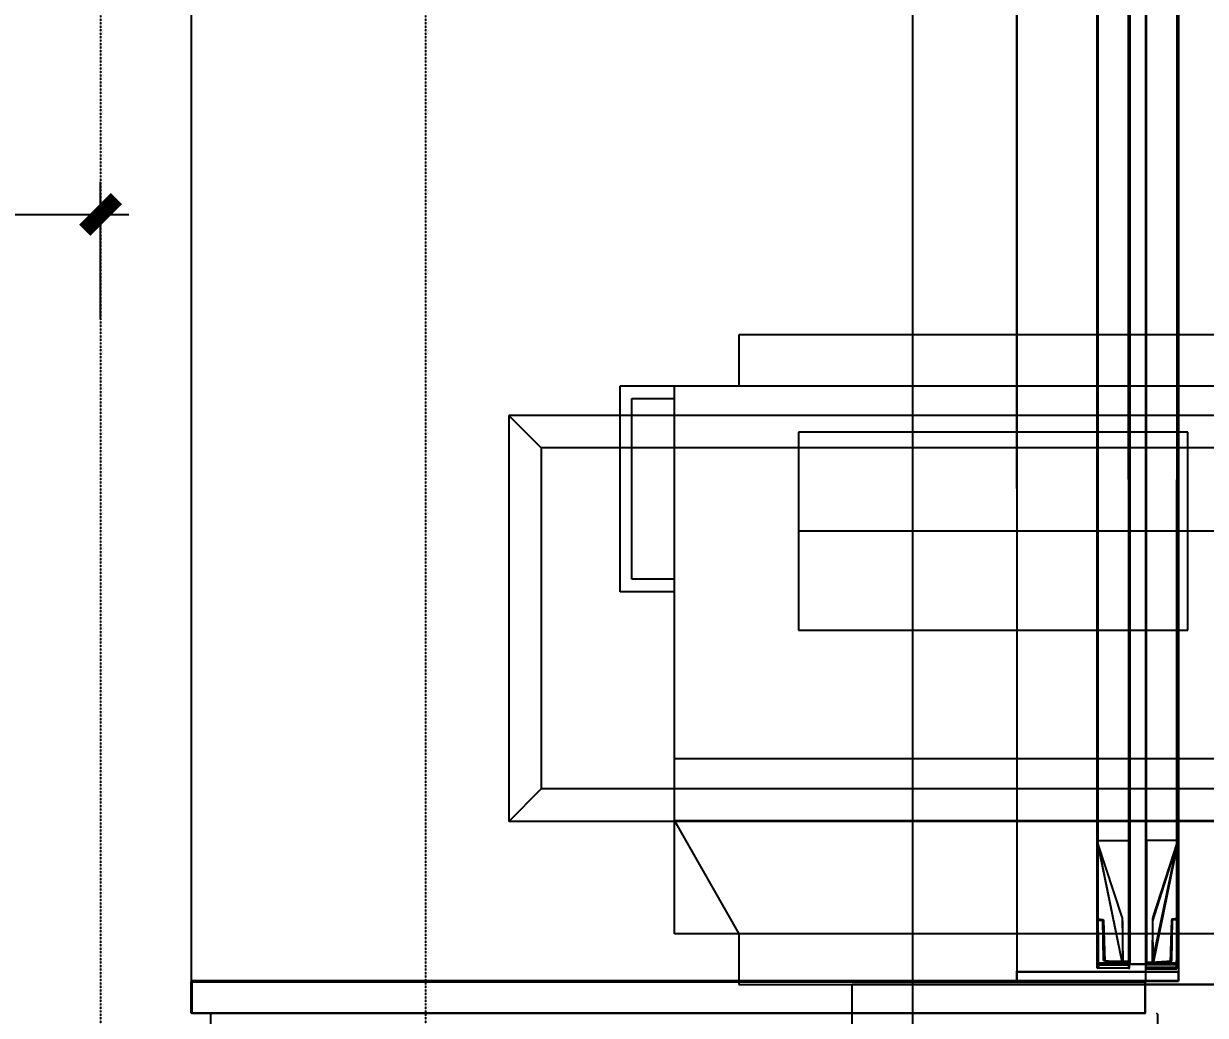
# Model space of a CAD drawing. Extents: x 11992 to 29481, y -6727 to 6811.
# Drawn here: x 15852 to 16580, y -526 to 85 of the extents above; entities that cross this region are included whole.
import ezdxf

# ---------------------------------------------------------------- set-up
doc = ezdxf.new("R2010")
doc.units = 0
doc.header["$MEASUREMENT"] = 0
doc.linetypes.add('DASHED', pattern=[19.05, 12.7, -6.35])
doc.layers.get('0').update_dxf_attribs({"color": 8, "linetype": 'CONTINUOUS'})
doc.layers.get('Defpoints').update_dxf_attribs({"color": 8, "linetype": 'CONTINUOUS'})
doc.layers.add('DQ-BEAM-DASH', color=8, linetype='DASHED')
doc.layers.add('zoylight 4标注', color=9, linetype='CONTINUOUS')
doc.styles.add('CCD-DIM', font='archs.shx', dxfattribs={"width": 0.8})
doc.dimstyles.new('zoylight_DIM_40', dxfattribs={"dimscale": 40, "dimtxt": 1.9, "dimasz": 0.4, "dimexe": 0.5, "dimexo": 0.5, "dimgap": 0.5, "dimtad": 1, "dimdec": 0, "dimrnd": 5, "dimzin": 12, "dimdsep": 46, "dimtxsty": 'CCD-DIM', "dimblk": 'CCD_Dimension_Tick', "dimcen": 0.125, "dimclrd": 44, "dimclre": 44, "dimclrt": 50, "dimadec": 0, "dimazin": 0, "dimtfac": 1, "dimtdec": 0, "dimtmove": 2, "dimatfit": 3, "dimldrblk": 'CCD_Leader_Dot', "dimfxl": 0, "dimtvp": 1, "dimtolj": 1, "dimtzin": 0, "dimarcsym": 0})

# ---------------------------------------------------------------- blocks, each defined once
blk = doc.blocks.new('MB-B')
at = {"layer": 'DQ-BEAM-DASH', "ltscale": 0.01}
for p, q in [((-14200, 4800), (-14200, 1800)), ((-14000, 4800), (-14000, 1800))]:
    blk.add_line(p, q, dxfattribs=at)
blk = doc.blocks.new('CCD_Dimension_Tick')
at = {"color": 0, "linetype": 'ByBlock'}
for p, q in [((-1.091, 0), (0, 0)), ((0, 0), (1.091, 0))]:
    blk.add_line(p, q, dxfattribs=at)
at = {"color": 0, "linetype": 'Continuous', "const_width": 0.608}
blk.add_lwpolyline([(-0.61, -0.61), (0.61, 0.61)], dxfattribs=at)
blk = doc.blocks.new('*D115')
at = {"layer": 'Defpoints', "color": 0, "linetype": 'Continuous'}
for p in [(15899.61, -32.85), (15399.68, -117.47), (15899.61, -117.47)]:
    blk.add_point(p, dxfattribs=at)
at = {"layer": 'zoylight 4标注', "color": 44, "lineweight": -2}
for p, q in [((15399.68, -97.47), (15399.68, -12.85)), ((15415.68, -32.85), (15883.61, -32.85))]:
    blk.add_line(p, q, dxfattribs=at)
at = {"layer": 'zoylight 4标注', "color": 44, "linetype": 'Continuous', "lineweight": -2}
blk.add_line((15899.61, -97.47), (15899.61, -12.85), dxfattribs=at)
at = {"layer": 'zoylight 4标注', "color": 44, "linetype": 'Continuous', "lineweight": -2, "xscale": 16, "yscale": 16, "zscale": 16, "rotation": 180}
blk.add_blockref('CCD_Dimension_Tick', (15399.68, -32.85), dxfattribs=at)
at = {"layer": 'zoylight 4标注', "color": 44, "linetype": 'Continuous', "lineweight": -2, "xscale": 16, "yscale": 16, "zscale": 16}
blk.add_blockref('CCD_Dimension_Tick', (15899.61, -32.85), dxfattribs=at)
at = {"layer": 'zoylight 4标注', "color": 50, "linetype": 'Continuous', "insert": (15649.64, 25.15), "char_height": 76, "attachment_point": 5, "style": 'CCD-DIM'}
blk.add_mtext('\\A1;500', dxfattribs=at)
blk = doc.blocks.new('CCD_Leader_Dot')
at = {"color": 0, "linetype": 'ByBlock'}
blk.add_line((-5, 0), (-10, 0), dxfattribs=at)
at = {"color": 0, "linetype": 'ByBlock', "const_width": 5}
blk.add_lwpolyline([(-2.5, 0, 1), (2.5, 0, 1)], format="xyb", close=True, dxfattribs=at)

msp = doc.modelspace()

# ---------------------------------------------------------------- linework, layer by layer
for p, q in [((16399.62, -669.4, -2440.43), (16399.62, 430.6, -2440.43)), ((15955.58, -524.81, -50.71), (15955.58, 429.19, -50.21)), ((16542.89, 429.19, -50.21), (16542.89, -504.66, -69.86)), ((16463.49, 409.68, -75.78), (16463.68, -504.99, -75.77)), ((16463.89, 409.68, -70.03), (16463.68, -504.59, -70.02)), ((16463.69, 409.48, -75.98), (16463.68, -504.99, -75.77)), ((16562.98, 409.68, -75.98), (16563.18, -504.59, -75.97)), ((16562.98, 409.68, -70.03), (16563.38, -504.79, -70.22)), ((16563.38, 409.68, -70.23), (16563.38, -504.79, -70.22)), ((16513.4, 400.23, -77.31), (16513.15, -494.44, -77.31)), ((16533.14, 400.31, -2430.77), (16533.14, -494.42, -2430.77)), ((16533.34, 400.31, -2431.17), (16533.34, -494.42, -2431.17)), ((16542.87, 400.31, -79.31), (16542.87, -494.42, -79.3)), ((16543.43, 400.23, -79.25), (16543.18, -494.04, -79.25)), ((16562.8, 400.23, -2431.22), (16563.05, -494.04, -2431.22)), ((16562.8, 400.23, -2433.16), (16563.05, -494.04, -2433.16)), ((16562.8, 400.23, -77.31), (16563.05, -494.04, -77.31)), ((16513.09, 399.28, -2429.91), (16513.1, -493.11, -2429.91)), ((16513.09, 399.28, -1654.34), (16513.1, -417.15, -1654.03)), ((16513.09, 399.28, -80.55), (16513.1, -417.22, -80.55)), ((16513.09, 399.28, -1460.69), (16513.1, -417.37, -1460.65)), ((16513.13, -493.11, -80.11), (16513.22, 399.72, -80.17)), ((16513.15, 399.98, -79.25), (16513.4, -494.69, -79.25)), ((16513.15, 399.98, -79.25), (16513.15, -494.44, -79.25)), ((16513.15, 399.98, -2433.16), (16513.15, -494.44, -2433.16)), ((16513.4, 399.73, -2430.97), (16513.4, -494.19, -2430.97)), ((16513.85, -494.01, -79.61), (16513.72, 399.72, -79.67)), ((16513.85, -494, -2430.84), (16513.72, 399.72, -2430.78)), ((16532.7, -493.92, -79.61), (16532.47, 399.72, -79.67)), ((16532.7, -493.92, -2430.84), (16532.47, 399.72, -2430.78)), ((16533.02, 399.98, -2431.22), (16532.78, -494.69, -2431.22)), ((16533.02, 399.98, -2433.16), (16533.03, -494.44, -2433.16)), ((16533.03, 399.98, -79.25), (16533.03, -494.44, -79.25)), ((16533.03, 399.98, -77.31), (16533.03, -494.44, -77.31)), ((16533.14, 400.11, -79.51), (16533.14, -494.22, -79.5)), ((16543.07, 400.11, -2430.97), (16543.07, -494.42, -2430.77)), ((16543.07, 400.11, -79.51), (16543.07, -494.22, -79.5)), ((16543.17, 399.98, -2431.22), (16543.18, -494.04, -2433.16)), ((16543.18, 399.98, -77.31), (16543.18, -494.04, -77.31)), ((16543.43, 399.73, -2433.41), (16543.43, -493.79, -2433.41)), ((16543.5, -493.92, -79.61), (16543.73, 399.72, -79.67)), ((16543.5, -493.92, -2430.84), (16543.73, 399.72, -2430.78)), ((16562.35, -494.01, -79.61), (16562.48, 399.72, -79.67)), ((16562.35, -494, -2430.84), (16562.48, 399.72, -2430.78)), ((16563.04, 399.28, -80.11), (16562.73, -493.93, -79.8)), ((16563.07, -493.11, -2430.34), (16562.98, 399.72, -2430.28)), ((16563.05, 399.98, -79.25), (16563.05, -494.04, -79.25)), ((16563.05, 399.98, -77.31), (16563.05, -494.04, -77.31)), ((16563.11, 399.28, -2429.91), (16563.11, -493.11, -2429.91)), ((16563.11, 399.28, -1654.34), (16563.11, -417.15, -1654.03)), ((16563.11, 399.28, -80.55), (16563.11, -417.22, -80.55)), ((16563.11, 399.28, -1460.69), (16563.11, -417.37, -1460.65)), ((16989.1, -107.1, -35.41), (16292.66, -107.1, -35.41)), ((16292.66, -107.1, -35.41), (16292.66, -138.35, -35.41)), ((16989.1, -107.1, 264.59), (16292.66, -107.1, 264.59)), ((16292.66, -107.1, 264.59), (16292.66, -138.35, 264.59)), ((16292.66, -107.1, -35.41), (16292.66, -107.1, 264.59)), ((16219.59, -265.33, -35.41), (16219.59, -138.35, -35.41)), ((16219.59, -138.35, -35.41), (16252.88, -138.35, -35.41)), ((16219.59, -265.33, 264.59), (16219.59, -138.35, 264.59)), ((16219.59, -138.35, 264.59), (16252.88, -138.35, 264.59)), ((16219.59, -138.35, -35.41), (16219.59, -138.35, 264.59)), ((16252.88, -475.92, -35.41), (16252.88, -138.35, -35.41)), ((16252.88, -138.35, -35.41), (17028.87, -138.35, -35.41)), ((16252.88, -475.92, 264.59), (16252.88, -138.35, 264.59)), ((16252.88, -138.35, 264.59), (17028.87, -138.35, 264.59)), ((16252.88, -138.35, -35.41), (16252.88, -138.35, 264.59)), ((16252.88, -138.35, -35.41), (16252.88, -138.35, 264.59)), ((16292.66, -138.35, -35.41), (16292.66, -138.35, 264.59)), ((16226.69, -257.52, -35.41), (16226.69, -146.17, -35.41)), ((16226.69, -146.17, -35.41), (16252.88, -146.17, -35.41)), ((16226.69, -257.52, 264.59), (16226.69, -146.17, 264.59)), ((16226.69, -146.17, 264.59), (16252.88, -146.17, 264.59)), ((16226.69, -146.17, -35.41), (16226.69, -146.17, 264.59)), ((16252.88, -146.17, -35.41), (16252.88, -146.17, 264.59)), ((17250.91, -156.64, -35.41), (16150.93, -156.64, -35.41)), ((16150.93, -156.64, -35.41), (16150.93, -406.63, -35.41)), ((17250.91, -156.64, -55.41), (16150.93, -156.64, -55.41)), ((16150.93, -156.64, -55.41), (16150.93, -406.63, -55.41)), ((16150.93, -156.64, -35.41), (16150.93, -156.64, -55.41)), ((16150.93, -156.64, -55.41), (16170.93, -176.64, -55.41)), ((16329.22, -166.93, -35.41), (16329.22, -288.9, -35.41)), ((16569, -166.93, -35.41), (16329.22, -166.93, -35.41)), ((16329.22, -166.93, 264.59), (16329.22, -288.9, 264.59)), ((16569, -166.93, 264.59), (16329.22, -166.93, 264.59)), ((16329.22, -166.93, -35.41), (16329.22, -166.93, 264.59)), ((16329.22, -166.93, -35.41), (16329.22, -166.93, 264.59)), ((16569, -288.9, -35.41), (16569, -166.93, -35.41)), ((16569, -288.9, 264.59), (16569, -166.93, 264.59)), ((16569, -166.93, -35.41), (16569, -166.93, 264.59)), ((17230.91, -176.64, -35.41), (16170.93, -176.64, -35.41)), ((16170.93, -176.64, -35.41), (16170.93, -386.63, -35.41)), ((17230.91, -176.64, -55.41), (16170.93, -176.64, -55.41)), ((16170.93, -176.64, -55.41), (16170.93, -386.63, -55.41)), ((16170.93, -176.64, -35.41), (16170.93, -176.64, -55.41)), ((16952.64, -227.91, -35.41), (16329.22, -227.91, -35.41)), ((16952.64, -227.91, 264.59), (16329.22, -227.91, 264.59)), ((16329.22, -227.91, -35.41), (16329.22, -227.91, 264.59)), ((16252.88, -257.52, -35.41), (16226.69, -257.52, -35.41)), ((16252.88, -257.52, 264.59), (16226.69, -257.52, 264.59)), ((16226.69, -257.52, -35.41), (16226.69, -257.52, 264.59)), ((16252.88, -257.52, -35.41), (16252.88, -257.52, 264.59)), ((16252.88, -265.33, -35.41), (16219.59, -265.33, -35.41)), ((16252.88, -265.33, 264.59), (16219.59, -265.33, 264.59)), ((16219.59, -265.33, -35.41), (16219.59, -265.33, 264.59)), ((16252.88, -265.33, -35.41), (16252.88, -265.33, 264.59)), ((16329.22, -288.9, -35.41), (16569, -288.9, -35.41)), ((16329.22, -288.9, 264.59), (16569, -288.9, 264.59)), ((16329.22, -288.9, -35.41), (16329.22, -288.9, 264.59)), ((16569, -288.9, -35.41), (16569, -288.9, 264.59)), ((17028.87, -368.14, -35.41), (16252.88, -368.15, -35.41)), ((17028.87, -368.14, 264.59), (16252.88, -368.15, 264.59)), ((16252.88, -368.15, -35.41), (16252.88, -368.15, 264.59)), ((16150.93, -406.63, -55.41), (16170.93, -386.63, -55.41)), ((17230.91, -386.63, -35.41), (16170.93, -386.63, -35.41)), ((17230.91, -386.63, -55.41), (16170.93, -386.63, -55.41)), ((16170.93, -386.63, -35.41), (16170.93, -386.63, -55.41)), ((17250.91, -406.63, -35.41), (16150.93, -406.63, -35.41)), ((17250.91, -406.63, -55.41), (16150.93, -406.63, -55.41)), ((16150.93, -406.63, -35.41), (16150.93, -406.63, -55.41)), ((17028.87, -406.26, -35.41), (16252.88, -406.26, -35.41)), ((17028.87, -406.26, 264.59), (16252.88, -406.26, 264.59)), ((16252.88, -406.26, -35.41), (16252.88, -406.26, 264.59)), ((16252.88, -406.26, 264.59), (16292.66, -475.92, 264.59)), ((16513.1, -493.11, -1460.35), (16513.1, -417.07, -1653.51)), ((16513.1, -417.37, -1654.41), (16513.1, -417.22, -2429.91)), ((16513.1, -417.37, -1460.65), (16513.1, -417.22, -80.55)), ((16513.1, -493.11, -80.55), (16513.1, -417.22, -80.55)), ((16513.1, -493.11, -1654.71), (16513.1, -417.37, -1654.41)), ((16513.1, -419.07, -1652.85), (16513.14, -418.81, -1652.85)), ((16513.1, -419.07, -1462.21), (16513.14, -418.81, -1462.21)), ((16513.1, -419.07, -1652.85), (16513.1, -466.57, -1652.85)), ((16513.1, -466.57, -1462.21), (16513.1, -419.07, -1462.21)), ((16513.1, -419.07, -1462.21), (16513.1, -419.07, -1464.89)), ((16513.1, -466.57, -1650.17), (16513.1, -419.07, -1650.17)), ((16513.1, -419.07, -1650.17), (16513.1, -419.07, -1652.85)), ((16513.1, -419.07, -1464.89), (16513.1, -466.57, -1464.89)), ((16513.29, -418.66, -1649.9), (16513.17, -418.84, -1649.9)), ((16513.17, -418.84, -1653.11), (16513.29, -418.66, -1653.11)), ((16513.29, -418.96, -1653.3), (16513.17, -418.84, -1653.11)), ((16513.17, -418.84, -1653.11), (16513.17, -418.84, -1649.9)), ((16513.17, -418.84, -1649.9), (16513.29, -418.96, -1649.72)), ((16513.29, -418.66, -1461.95), (16513.18, -418.84, -1461.95)), ((16513.18, -418.84, -1465.15), (16513.29, -418.66, -1465.15)), ((16513.29, -418.96, -1465.34), (16513.18, -418.84, -1465.15)), ((16513.18, -418.84, -1465.15), (16513.18, -418.84, -1461.95)), ((16513.18, -418.84, -1461.95), (16513.29, -418.96, -1461.76)), ((16513.47, -418.54, -1649.9), (16513.29, -418.66, -1649.9)), ((16513.29, -418.66, -1465.15), (16513.48, -418.54, -1465.15)), ((16513.29, -418.66, -1653.11), (16513.47, -418.54, -1653.11)), ((16513.48, -418.54, -1461.95), (16513.29, -418.66, -1461.95)), ((16513.29, -466.68, -1461.76), (16513.29, -418.96, -1461.76)), ((16513.29, -466.68, -1653.3), (16513.29, -418.96, -1653.3)), ((16513.29, -466.68, -1649.72), (16513.29, -418.96, -1649.72)), ((16513.29, -466.68, -1465.34), (16513.29, -418.96, -1465.34)), ((16513.31, -419.52, -1461.55), (16528.63, -494.01, -1461.33)), ((16513.31, -419.52, -1461.55), (16513.85, -492.96, -1461.48)), ((16513.32, -420.04, -1653.58), (16513.47, -419.41, -1652.31)), ((16513.49, -420.61, -1653.51), (16513.32, -420.04, -1653.58)), ((16513.32, -420.04, -1653.58), (16513.85, -492.96, -1653.58)), ((16532.46, -418.51, -1653.11), (16513.47, -418.54, -1653.11)), ((16532.46, -418.51, -1649.9), (16513.47, -418.54, -1649.9)), ((16528.63, -465.52, -1462.75), (16513.47, -419.41, -1462.75)), ((16513.47, -419.41, -1652.31), (16513.47, -419.41, -1462.75)), ((16528.63, -465.52, -1652.31), (16513.47, -419.41, -1652.31)), ((16532.46, -418.51, -1461.95), (16513.48, -418.54, -1461.95)), ((16532.46, -418.51, -1465.15), (16513.48, -418.54, -1465.15)), ((16513.49, -420.61, -1653.51), (16513.48, -420.09, -1653.43)), ((16513.48, -420.09, -1653.43), (16528.63, -494.01, -1653.73)), ((16532.46, -418.51, -1465.15), (16532.72, -418.54, -1465.15)), ((16532.46, -418.51, -1461.95), (16532.72, -418.54, -1461.95)), ((16532.46, -418.51, -1653.11), (16532.72, -418.54, -1653.11)), ((16532.46, -418.51, -1649.9), (16532.72, -418.54, -1649.9)), ((16532.72, -418.54, -1653.11), (16532.91, -418.66, -1653.11)), ((16533.02, -418.84, -1461.95), (16532.72, -418.54, -1461.95)), ((16532.72, -418.54, -1465.15), (16532.73, -492.96, -1465.15)), ((16532.72, -418.54, -1653.11), (16532.72, -418.54, -1649.9)), ((16532.91, -418.66, -1649.9), (16532.72, -418.54, -1649.9)), ((16532.72, -418.54, -1465.15), (16533.02, -418.84, -1465.15)), ((16532.72, -418.54, -1465.15), (16532.72, -418.54, -1461.95)), ((16533.02, -418.84, -1653.11), (16532.72, -492.96, -1653.11)), ((16533.02, -418.84, -1461.95), (16532.73, -492.96, -1461.95)), ((16533.02, -418.84, -1649.9), (16532.73, -492.96, -1649.9)), ((16532.91, -418.66, -1653.11), (16533.02, -418.84, -1653.11)), ((16533.02, -418.84, -1649.9), (16532.91, -418.66, -1649.9)), ((16533.06, -419.11, -1653.11), (16533.02, -418.84, -1653.11)), ((16533.02, -418.84, -1461.95), (16533.02, -492.66, -1461.95)), ((16533.06, -419.11, -1649.9), (16533.02, -418.84, -1649.9)), ((16533.02, -418.84, -1465.15), (16533.02, -418.84, -1461.95)), ((16533.02, -418.84, -1465.15), (16533.02, -492.66, -1465.15)), ((16533.06, -492.4, -1653.11), (16533.06, -419.11, -1653.11)), ((16533.06, -419.11, -1649.9), (16533.06, -492.4, -1649.9)), ((16543.29, -418.48, -1653.11), (16543.18, -418.67, -1653.11)), ((16543.18, -418.67, -1461.95), (16543.29, -418.48, -1461.95)), ((16543.18, -418.67, -1649.9), (16543.29, -418.48, -1649.9)), ((16543.29, -418.48, -1465.15), (16543.18, -418.67, -1465.15)), ((16543.18, -418.67, -1461.95), (16543.18, -493.08, -1461.95)), ((16543.18, -418.67, -1653.11), (16543.18, -418.67, -1649.9)), ((16543.18, -418.67, -1465.15), (16543.18, -418.67, -1461.95)), ((16543.18, -418.67, -1465.15), (16543.48, -493.38, -1465.15)), ((16543.18, -418.67, -1649.9), (16543.48, -493.38, -1649.9)), ((16543.18, -418.67, -1653.11), (16543.48, -493.38, -1653.11)), ((16543.18, -418.67, -1465.15), (16543.18, -493.08, -1465.15)), ((16543.48, -418.37, -1653.11), (16543.29, -418.48, -1653.11)), ((16543.29, -418.48, -1461.95), (16543.48, -418.37, -1461.95)), ((16543.29, -418.48, -1649.9), (16543.48, -418.37, -1649.9)), ((16543.48, -418.37, -1465.15), (16543.29, -418.48, -1465.15)), ((16562.47, -418.33, -1653.11), (16543.48, -418.37, -1653.11)), ((16562.47, -418.33, -1649.9), (16543.48, -418.37, -1649.9)), ((16562.73, -418.37, -1465.15), (16543.48, -418.37, -1465.15)), ((16543.48, -418.37, -1653.11), (16543.48, -493.38, -1653.11)), ((16543.48, -418.37, -1461.95), (16543.48, -493.38, -1461.95)), ((16547.2, -493.11, -1462.75), (16562.9, -418.92, -1462.15)), ((16547.54, -467.87, -1461.63), (16562.89, -419.52, -1461.55)), ((16547.58, -465.52, -1462.75), (16562.73, -419.41, -1462.75)), ((16547.58, -465.52, -1652.31), (16562.73, -419.41, -1652.31)), ((16562.89, -419.52, -1653.51), (16547.58, -494.01, -1653.73)), ((16562.89, -419.52, -1461.55), (16562.36, -492.96, -1461.48)), ((16562.89, -419.52, -1653.51), (16562.36, -492.96, -1653.58)), ((16562.47, -418.33, -1653.11), (16562.73, -418.37, -1653.11)), ((16562.47, -418.33, -1649.9), (16562.73, -418.37, -1649.9)), ((16562.73, -418.37, -1649.9), (16563.03, -418.67, -1649.9)), ((16563.03, -418.67, -1465.15), (16562.73, -418.37, -1465.15)), ((16562.73, -418.37, -1653.11), (16562.73, -418.37, -1649.9)), ((16563.03, -418.67, -1653.11), (16562.73, -418.37, -1653.11)), ((16562.73, -418.37, -1461.95), (16563.03, -418.67, -1461.95)), ((16562.73, -419.49, -1652.83), (16562.9, -418.92, -1652.91)), ((16562.73, -419.41, -1652.31), (16562.73, -419.41, -1462.75)), ((16562.73, -419.41, -1652.31), (16562.73, -419.49, -1652.83)), ((16562.89, -419.52, -1653.51), (16562.9, -418.92, -1652.91)), ((16562.9, -418.92, -1462.15), (16562.89, -419.52, -1461.55)), ((16562.92, -418.78, -1465.34), (16563.03, -418.67, -1465.15)), ((16563.03, -418.67, -1461.95), (16562.92, -418.78, -1461.76)), ((16562.92, -418.78, -1653.3), (16563.03, -418.67, -1653.11)), ((16563.03, -418.67, -1649.9), (16562.92, -418.78, -1649.72)), ((16562.92, -466.51, -1649.72), (16562.92, -418.78, -1649.72)), ((16562.92, -466.51, -1461.76), (16562.92, -418.78, -1461.76)), ((16562.92, -466.51, -1653.3), (16562.92, -418.78, -1653.3)), ((16562.92, -466.51, -1465.34), (16562.92, -418.78, -1465.34)), ((16563.03, -418.67, -1465.15), (16563.03, -418.67, -1461.95)), ((16563.03, -418.67, -1653.11), (16563.03, -418.67, -1649.9)), ((16563.1, -418.9, -1462.21), (16563.07, -418.63, -1462.21)), ((16563.1, -418.9, -1650.17), (16563.07, -418.63, -1650.17)), ((16563.1, -418.9, -1652.85), (16563.1, -466.4, -1652.85)), ((16563.1, -466.4, -1462.21), (16563.1, -418.9, -1462.21)), ((16563.1, -418.9, -1462.21), (16563.1, -418.9, -1464.89)), ((16563.1, -466.4, -1650.17), (16563.1, -418.9, -1650.17)), ((16563.1, -418.9, -1650.17), (16563.1, -418.9, -1652.85)), ((16563.1, -418.9, -1464.89), (16563.1, -466.4, -1464.89)), ((16563.11, -466.66, -1460.35), (16563.11, -417.07, -1461.55)), ((16563.11, -417.07, -1461.55), (16563.11, -417.07, -1653.51)), ((16563.11, -417.37, -1654.41), (16563.11, -417.22, -2429.91)), ((16563.11, -417.37, -1460.65), (16563.11, -417.22, -80.55)), ((16563.11, -493.11, -80.55), (16563.11, -417.22, -80.55)), ((16563.11, -417.37, -1654.41), (16563.11, -493.11, -1654.71)), ((16528.63, -465.52, -1462.75), (16528.63, -465.52, -1652.31)), ((16528.63, -465.52, -1652.31), (16528.93, -493.11, -1652.83)), ((16547.58, -465.52, -1652.31), (16547.45, -466.1, -1652.83)), ((16547.58, -465.52, -1462.75), (16547.58, -465.52, -1652.31)), ((16513.1, -466.57, -1462.21), (16513.1, -466.57, -1464.89)), ((16513.1, -466.57, -1650.17), (16513.1, -466.57, -1652.85)), ((16513.1, -466.57, -1650.17), (16513.14, -466.83, -1650.17)), ((16513.1, -466.57, -1464.89), (16513.14, -466.83, -1464.89)), ((16513.1, -466.66, -2429.91), (16513.1, -466.66, -1654.71)), ((16513.1, -466.66, -80.55), (16513.1, -466.66, -1460.35)), ((16513.1, -495.56, -1652.85), (16513.17, -467.52, -1653.11)), ((16513.1, -495.56, -1652.85), (16513.1, -467.77, -1652.85)), ((16513.1, -467.77, -1652.85), (16513.1, -495.56, -1462.21)), ((16513.14, -466.83, -1650.17), (16513.29, -466.68, -1649.72)), ((16513.14, -466.83, -1650.17), (16513.29, -466.68, -1653.3)), ((16513.28, -467.35, -1653.11), (16513.17, -467.52, -1653.11)), ((16513.17, -467.52, -1653.11), (16513.45, -467.65, -1653.41)), ((16513.28, -467.35, -1653.11), (16516.75, -467.24, -1653.11)), ((16513.28, -467.35, -1653.11), (16513.45, -467.5, -1461.69)), ((16513.29, -466.68, -1653.3), (16516.95, -467.05, -1653.3)), ((16513.29, -466.68, -1461.76), (16516.95, -467.05, -1461.76)), ((16513.29, -466.68, -1461.76), (16513.29, -466.68, -1465.34)), ((16513.29, -466.68, -1649.72), (16516.95, -467.05, -1649.72)), ((16513.29, -466.68, -1465.34), (16516.95, -467.05, -1465.34)), ((16514.18, -496.73, -1461.65), (16513.45, -467.5, -1461.69)), ((16513.45, -467.5, -1461.69), (16516.75, -467.5, -1461.69)), ((16514.18, -496.73, -1653.41), (16513.45, -467.65, -1653.41)), ((16516.7, -467.32, -1461.79), (16516.61, -467.2, -1461.97)), ((16516.75, -467.2, -1462.1), (16516.61, -467.2, -1461.97)), ((16516.75, -467.24, -1653.11), (16516.7, -467.35, -1653.3)), ((16516.92, -467.32, -1462.02), (16516.7, -467.32, -1461.79)), ((16516.75, -467.5, -1461.69), (16516.7, -467.32, -1461.79)), ((16517.09, -492.33, -1653.3), (16516.7, -467.35, -1653.3)), ((16516.75, -467.24, -1653.11), (16516.75, -467.2, -1462.1)), ((16516.95, -467.05, -1461.76), (16516.84, -467.17, -1461.95)), ((16516.84, -467.17, -1465.15), (16516.95, -467.05, -1465.34)), ((16516.95, -467.05, -1649.72), (16516.84, -467.17, -1649.9)), ((16516.84, -467.17, -1653.11), (16516.95, -467.05, -1653.3)), ((16516.84, -467.17, -1461.95), (16517.14, -467.47, -1461.95)), ((16516.84, -467.17, -1649.9), (16517.14, -467.47, -1649.9)), ((16517.14, -467.47, -1465.15), (16516.84, -467.17, -1465.15)), ((16517.14, -467.47, -1653.11), (16516.84, -467.17, -1653.11)), ((16517.03, -467.5, -1461.97), (16516.92, -467.32, -1462.02)), ((16517.03, -467.5, -1461.97), (16516.92, -467.5, -1461.79)), ((16517.09, -492.33, -1461.76), (16516.92, -467.5, -1461.79)), ((16517.14, -467.47, -1653.11), (16518.01, -492.9, -1653.11)), ((16517.14, -467.47, -1649.9), (16517.14, -467.47, -1653.11)), ((16517.14, -467.47, -1461.95), (16518.01, -492.9, -1461.95)), ((16517.14, -467.47, -1649.9), (16518.01, -492.9, -1649.9)), ((16517.14, -467.47, -1465.15), (16518.01, -492.9, -1465.15)), ((16517.14, -467.47, -1461.95), (16517.14, -467.47, -1465.15)), ((16529, -467.86, -1652.31), (16529, -467.86, -1462.75)), ((16529, -493.11, -1652.31), (16529, -467.86, -1652.31)), ((16529, -493.11, -1462.75), (16529, -467.86, -1462.75)), ((16547.2, -493.11, -1652.31), (16547.45, -466.1, -1652.83)), ((16547.2, -467.86, -1652.31), (16547.2, -467.86, -1462.75)), ((16547.54, -467.87, -1461.63), (16547.35, -467.86, -1461.85)), ((16547.35, -467.86, -1461.85), (16547.43, -493.64, -1461.78)), ((16559.07, -467.3, -1461.95), (16558.2, -493.33, -1461.95)), ((16559.07, -467.3, -1649.9), (16558.2, -493.33, -1649.9)), ((16559.07, -467.3, -1653.11), (16558.2, -493.33, -1653.11)), ((16559.07, -467.3, -1465.15), (16558.2, -493.33, -1465.15)), ((16559.37, -467, -1461.95), (16559.07, -467.3, -1461.95)), ((16559.37, -467, -1649.9), (16559.07, -467.3, -1649.9)), ((16559.07, -467.3, -1465.15), (16559.37, -467, -1465.15)), ((16559.07, -467.3, -1653.11), (16559.37, -467, -1653.11)), ((16559.07, -467.3, -1649.9), (16559.07, -467.3, -1653.11)), ((16559.07, -467.3, -1461.95), (16559.07, -467.3, -1465.15)), ((16559.12, -492.75, -1653.3), (16559.51, -467.17, -1653.3)), ((16559.12, -492.75, -1461.76), (16559.28, -467.33, -1461.79)), ((16559.18, -467.33, -1461.97), (16559.28, -467.15, -1462.02)), ((16559.18, -467.33, -1461.97), (16559.28, -467.33, -1461.79)), ((16562.92, -466.51, -1461.76), (16559.26, -466.88, -1461.76)), ((16562.92, -466.51, -1465.34), (16559.26, -466.88, -1465.34)), ((16562.62, -466.81, -1653.3), (16559.26, -466.88, -1653.3)), ((16562.62, -466.81, -1649.72), (16559.26, -466.88, -1649.72)), ((16559.26, -466.88, -1461.76), (16559.37, -467, -1461.95)), ((16559.37, -467, -1465.15), (16559.26, -466.88, -1465.34)), ((16559.26, -466.88, -1649.72), (16559.37, -467, -1649.9)), ((16559.37, -467, -1653.11), (16559.26, -466.88, -1653.3)), ((16559.28, -467.15, -1462.02), (16559.51, -467.15, -1461.79)), ((16559.46, -467.07, -1653.11), (16559.46, -467.03, -1462.1)), ((16559.46, -467.03, -1462.1), (16559.59, -467.03, -1461.97)), ((16562.93, -467.17, -1653.11), (16559.46, -467.07, -1653.11)), ((16559.46, -467.07, -1653.11), (16559.51, -467.17, -1653.3)), ((16559.46, -467.33, -1461.69), (16559.51, -467.15, -1461.79)), ((16562.75, -467.33, -1461.69), (16559.46, -467.33, -1461.69)), ((16559.51, -467.15, -1461.79), (16559.59, -467.03, -1461.97)), ((16562.02, -497.15, -1461.65), (16562.75, -467.33, -1461.69)), ((16562.02, -497.15, -1653.41), (16562.75, -467.48, -1653.41)), ((16562.62, -466.81, -1653.3), (16562.8, -466.7, -1653.3)), ((16562.8, -466.7, -1649.72), (16562.62, -466.81, -1649.72)), ((16562.93, -467.17, -1653.11), (16562.75, -467.33, -1461.69)), ((16563.03, -467.35, -1653.11), (16562.75, -467.48, -1653.41)), ((16562.8, -466.7, -1653.3), (16562.92, -466.51, -1653.3)), ((16562.92, -466.51, -1649.72), (16562.8, -466.7, -1649.72)), ((16562.92, -466.51, -1649.72), (16562.92, -466.51, -1653.3)), ((16562.92, -466.51, -1461.76), (16562.92, -466.51, -1465.34)), ((16562.93, -467.17, -1653.11), (16563.03, -467.35, -1653.11)), ((16563.1, -495.99, -1652.85), (16563.03, -467.35, -1653.11)), ((16563.1, -466.4, -1652.85), (16563.07, -466.66, -1652.85)), ((16563.1, -466.4, -1464.89), (16563.07, -466.66, -1464.89)), ((16563.1, -466.4, -1462.21), (16563.1, -466.4, -1464.89)), ((16563.1, -466.4, -1650.17), (16563.1, -466.4, -1652.85)), ((16563.1, -495.99, -1652.85), (16563.1, -467.6, -1652.85)), ((16563.1, -495.99, -1462.21), (16563.1, -467.6, -1462.21)), ((16563.1, -467.6, -1652.85), (16563.1, -467.6, -1462.21)), ((16563.11, -466.66, -2429.91), (16563.11, -466.66, -1654.71)), ((16563.11, -466.66, -1460.35), (16563.11, -493.11, -1460.35)), ((16563.11, -466.66, -80.55), (16563.11, -466.66, -1460.35)), ((17028.87, -475.92, -35.41), (16252.88, -475.92, -35.41)), ((17028.87, -475.92, 264.59), (16252.88, -475.92, 264.59)), ((16252.88, -475.92, -35.41), (16252.88, -475.92, 264.59)), ((16292.66, -475.92, -35.41), (16292.66, -507.17, -35.41)), ((16292.66, -475.92, 264.59), (16292.66, -507.17, 264.59)), ((16292.66, -475.92, -35.41), (16292.66, -475.92, 264.59)), ((16513.1, -493.11, -1654.71), (16513.1, -493.11, -2429.91)), ((16513.1, -493.11, -1460.35), (16513.1, -493.11, -80.55)), ((16513.1, -493.11, -80.55), (16513.13, -493.11, -80.11)), ((16513.13, -493.11, -80.11), (16513.2, -493.63, -80.11)), ((16513.15, -494.44, -2431.22), (16513.4, -494.19, -2430.97)), ((16513.4, -494.69, -79.25), (16513.15, -494.44, -79.25)), ((16513.4, -494.69, -2433.16), (16513.15, -494.44, -2433.16)), ((16513.15, -494.44, -79.25), (16513.15, -494.44, -77.31)), ((16513.15, -494.44, -77.31), (16513.4, -494.69, -77.31)), ((16513.15, -494.44, -2433.16), (16513.15, -494.44, -2431.22)), ((16513.15, -494.44, -2431.22), (16513.4, -494.69, -2431.22)), ((16513.27, -493.6, -79.8), (16513.2, -493.63, -80.11)), ((16513.47, -493.93, -79.8), (16513.27, -493.6, -79.8)), ((16532.78, -494.69, -79.25), (16513.4, -494.69, -79.25)), ((16532.78, -494.69, -2433.16), (16513.4, -494.69, -2433.16)), ((16532.78, -494.69, -77.31), (16513.4, -494.69, -79.25)), ((16532.78, -494.69, -2431.22), (16513.4, -494.69, -2433.16)), ((16513.47, -493.34, -1461.25), (16513.85, -492.96, -1461.48)), ((16513.47, -493.34, -1653.81), (16513.85, -492.96, -1653.58)), ((16514.07, -493.94, -1461.25), (16513.47, -493.34, -1461.25)), ((16513.47, -493.34, -1653.81), (16514.07, -493.94, -1653.81)), ((16513.47, -493.94, -1460.88), (16513.47, -493.93, -79.8)), ((16513.81, -494.13, -79.8), (16513.47, -493.93, -79.8)), ((16513.47, -493.94, -1654.18), (16513.47, -493.93, -2430.66)), ((16513.47, -493.93, -2430.66), (16513.81, -494.13, -2430.66)), ((16513.85, -494.16, -1460.88), (16513.47, -493.94, -1460.88)), ((16513.47, -493.94, -1654.18), (16513.85, -494.16, -1654.18)), ((16513.85, -494, -2430.84), (16513.81, -494.13, -2430.66)), ((16513.81, -494.13, -79.8), (16513.85, -494.01, -79.61)), ((16513.85, -494.01, -79.61), (16532.7, -493.92, -79.61)), ((16513.85, -494, -2430.84), (16532.7, -493.92, -2430.84)), ((16513.85, -494.16, -1460.88), (16514.07, -493.94, -1461.25)), ((16513.85, -494.16, -1654.18), (16514.07, -493.94, -1653.81)), ((16528.63, -494.01, -1461.33), (16514.07, -493.94, -1461.25)), ((16528.63, -494.01, -1653.73), (16514.07, -493.94, -1653.81)), ((16517.09, -492.33, -1653.3), (16517.09, -492.33, -1461.76)), ((16517.09, -492.33, -1653.3), (16532.77, -493.24, -1653.27)), ((16517.09, -492.33, -1461.76), (16532.93, -493.47, -1461.76)), ((16532.73, -492.96, -1465.15), (16518.01, -492.9, -1465.15)), ((16532.72, -492.96, -1653.11), (16518.01, -492.9, -1653.11)), ((16518.01, -492.9, -1653.11), (16518.01, -492.9, -1649.9)), ((16518.01, -492.9, -1465.15), (16518.01, -492.9, -1461.95)), ((16532.73, -492.96, -1649.9), (16518.01, -492.9, -1649.9)), ((16532.73, -492.96, -1461.95), (16518.01, -492.9, -1461.95)), ((16528.63, -494.01, -1653.73), (16529.23, -494.01, -1461.93)), ((16528.63, -494.01, -1461.33), (16529.23, -494.01, -1461.93)), ((16529, -493.11, -1652.31), (16528.93, -493.11, -1652.83)), ((16529, -493.11, -1652.31), (16528.93, -493.11, -1462.23)), ((16528.93, -493.11, -1462.23), (16529.23, -494.01, -1461.93)), ((16532.7, -493.92, -79.61), (16532.7, -493.92, -2430.84)), ((16533.02, -492.66, -1653.11), (16532.72, -492.96, -1653.11)), ((16532.73, -492.96, -1649.9), (16532.72, -492.96, -1653.11)), ((16533.02, -492.66, -1465.15), (16532.73, -492.96, -1465.15)), ((16532.73, -492.96, -1461.95), (16533.02, -492.66, -1461.95)), ((16532.73, -492.96, -1649.9), (16533.02, -492.66, -1649.9)), ((16532.73, -492.96, -1461.95), (16532.73, -492.96, -1465.15)), ((16532.77, -493.14, -1653.09), (16532.96, -493.24, -1653.05)), ((16532.77, -493.14, -1653.09), (16532.77, -493.24, -1653.27)), ((16532.77, -493.42, -1653.38), (16532.96, -493.47, -1653.27)), ((16532.77, -496.71, -1653.38), (16532.77, -493.42, -1653.38)), ((16533.03, -494.44, -2433.16), (16532.78, -494.69, -2433.16)), ((16532.93, -494.6, -79.25), (16532.78, -494.69, -79.25)), ((16532.78, -494.69, -77.31), (16532.93, -494.6, -77.31)), ((16532.78, -494.69, -2433.16), (16532.78, -494.69, -2431.22)), ((16533.03, -493.42, -1461.95), (16532.93, -493.47, -1461.76)), ((16532.93, -496.91, -1462.02), (16533.03, -493.42, -1461.95)), ((16533.03, -494.44, -79.25), (16532.93, -494.6, -79.25)), ((16532.93, -494.6, -77.31), (16533.03, -494.44, -77.31)), ((16532.96, -493.24, -1653.05), (16533.07, -493.42, -1652.96)), ((16532.96, -493.24, -1653.05), (16532.96, -493.47, -1653.27)), ((16533.06, -492.4, -1653.11), (16533.02, -492.66, -1653.11)), ((16533.06, -492.4, -1649.9), (16533.02, -492.66, -1649.9)), ((16533.02, -492.66, -1461.95), (16533.02, -492.66, -1465.15)), ((16533.02, -492.66, -1649.9), (16533.02, -492.66, -1653.11)), ((16533.07, -493.42, -1652.96), (16533.03, -493.42, -1461.95)), ((16533.03, -494.44, -79.25), (16533.03, -494.44, -77.31)), ((16533.14, -494.42, -2430.77), (16533.14, -494.22, -79.5)), ((16533.34, -494.42, -79.3), (16533.14, -494.22, -79.5)), ((16533.34, -494.62, -2430.97), (16533.14, -494.42, -2430.77)), ((16533.34, -494.42, -79.3), (16542.87, -494.42, -79.3)), ((16533.34, -494.62, -2430.97), (16533.34, -494.42, -2431.17)), ((16533.34, -494.42, -2431.17), (16542.87, -494.42, -2431.17)), ((16533.34, -494.62, -2430.97), (16542.87, -494.62, -2430.97)), ((16543.07, -494.22, -79.5), (16542.87, -494.42, -79.3)), ((16542.87, -494.42, -2431.17), (16542.87, -494.62, -2430.97)), ((16542.87, -494.62, -2430.97), (16543.07, -494.42, -2430.77)), ((16542.87, -494.62, -2430.97), (16542.87, -494.42, -79.3)), ((16543.07, -494.42, -2430.77), (16543.07, -494.22, -79.5)), ((16543.25, -493.67, -1653.05), (16543.13, -493.84, -1652.96)), ((16543.13, -493.84, -1652.96), (16543.17, -493.84, -1461.95)), ((16543.17, -493.84, -1461.95), (16543.28, -493.89, -1461.76)), ((16543.28, -497.34, -1462.02), (16543.17, -493.84, -1461.95)), ((16543.18, -493.08, -1461.95), (16543.18, -493.08, -1465.15)), ((16543.18, -493.08, -1465.15), (16543.48, -493.38, -1465.15)), ((16543.48, -493.38, -1461.95), (16543.18, -493.08, -1461.95)), ((16543.43, -493.79, -2433.41), (16543.18, -494.04, -2433.16)), ((16543.18, -494.04, -79.25), (16543.27, -494.2, -79.25)), ((16543.18, -494.04, -79.25), (16543.18, -494.04, -77.31)), ((16543.18, -494.04, -2433.16), (16543.43, -494.29, -2433.16)), ((16543.27, -494.2, -77.31), (16543.18, -494.04, -77.31)), ((16543.43, -494.29, -2431.22), (16543.18, -494.04, -2431.22)), ((16543.18, -494.65, -1461.23), (16543.43, -494.4, -1460.98)), ((16543.18, -494.66, -77.35), (16543.43, -494.41, -77.6)), ((16543.43, -494.65, -2433.39), (16543.18, -494.65, -1653.82)), ((16543.18, -496.59, -1461.23), (16543.18, -494.65, -1461.23)), ((16543.18, -494.65, -1461.23), (16562.8, -494.65, -1461.48)), ((16563.05, -494.65, -1653.82), (16543.18, -494.65, -1653.82)), ((16543.18, -496.59, -1653.82), (16543.18, -494.65, -1653.82)), ((16543.18, -496.59, -77.35), (16543.18, -494.66, -77.35)), ((16543.43, -494.66, -77.1), (16543.18, -494.66, -77.35)), ((16543.43, -493.56, -1653.09), (16543.25, -493.67, -1653.05)), ((16543.25, -493.67, -1653.05), (16543.25, -493.89, -1653.27)), ((16543.43, -493.84, -1653.38), (16543.25, -493.89, -1653.27)), ((16543.27, -494.2, -79.25), (16543.43, -494.29, -79.25)), ((16543.43, -494.29, -77.31), (16543.27, -494.2, -77.31)), ((16559.12, -492.75, -1461.76), (16543.28, -493.89, -1461.76)), ((16559.12, -492.75, -1653.3), (16543.43, -493.67, -1653.27)), ((16543.43, -493.56, -1653.09), (16543.43, -493.67, -1653.27)), ((16543.43, -497.13, -1653.38), (16543.43, -493.84, -1653.38)), ((16543.65, -494.32, -79.25), (16543.43, -494.29, -79.25)), ((16543.65, -494.32, -77.31), (16543.43, -494.29, -77.31)), ((16543.43, -494.29, -2431.22), (16562.8, -494.29, -2431.22)), ((16543.43, -494.4, -1460.98), (16543.43, -494.41, -77.6)), ((16543.43, -496.59, -1653.57), (16543.43, -494.65, -1653.57)), ((16543.43, -494.65, -2433.39), (16563.05, -494.65, -2433.14)), ((16543.43, -496.59, -2433.39), (16543.43, -494.65, -2433.39)), ((16543.43, -496.59, -77.1), (16543.43, -494.66, -77.1)), ((16543.43, -494.66, -77.1), (16563.05, -494.66, -77.35)), ((16543.48, -493.38, -1653.11), (16558.2, -493.33, -1653.11)), ((16543.48, -493.38, -1461.95), (16558.2, -493.33, -1461.95)), ((16543.48, -493.38, -1649.9), (16558.2, -493.33, -1649.9)), ((16543.48, -493.38, -1465.15), (16558.2, -493.33, -1465.15)), ((16543.48, -493.38, -1461.95), (16543.48, -493.38, -1465.15)), ((16543.48, -493.38, -1649.9), (16543.48, -493.38, -1653.11)), ((16543.5, -493.92, -79.61), (16543.5, -493.92, -2430.84)), ((16562.35, -494.01, -79.61), (16543.5, -493.92, -79.61)), ((16562.35, -494, -2430.84), (16543.5, -493.92, -2430.84)), ((16543.65, -494.32, -77.31), (16562.58, -494.32, -77.31)), ((16562.58, -494.32, -79.25), (16543.65, -494.32, -79.25)), ((16546.98, -494.01, -1461.93), (16547.2, -493.64, -1462.15)), ((16547.58, -494.01, -1653.73), (16546.98, -494.01, -1461.93)), ((16547.58, -494.01, -1461.33), (16546.98, -494.01, -1461.93)), ((16547.43, -493.64, -1461.78), (16547.2, -493.64, -1462.15)), ((16547.8, -493.64, -1461.55), (16547.43, -493.64, -1461.78)), ((16547.58, -494.01, -1461.33), (16547.8, -493.64, -1461.55)), ((16547.58, -494.01, -1461.33), (16562.13, -493.94, -1461.25)), ((16547.58, -494.01, -1653.73), (16562.13, -493.94, -1653.81)), ((16558.2, -493.33, -1465.15), (16558.2, -493.33, -1461.95)), ((16558.2, -493.33, -1653.11), (16558.2, -493.33, -1649.9)), ((16559.12, -492.75, -1653.3), (16559.12, -492.75, -1461.76)), ((16562.13, -493.94, -1461.25), (16562.73, -493.34, -1461.25)), ((16562.73, -493.34, -1653.81), (16562.13, -493.94, -1653.81)), ((16562.36, -494.16, -1460.88), (16562.13, -493.94, -1461.25)), ((16562.36, -494.16, -1654.18), (16562.13, -493.94, -1653.81)), ((16562.35, -494, -2430.84), (16562.4, -494.13, -2430.66)), ((16562.4, -494.13, -79.8), (16562.35, -494.01, -79.61)), ((16562.73, -493.34, -1461.25), (16562.36, -492.96, -1461.48)), ((16562.73, -493.34, -1653.81), (16562.36, -492.96, -1653.58)), ((16562.36, -494.16, -1460.88), (16562.73, -493.94, -1460.88)), ((16562.73, -493.94, -1654.18), (16562.36, -494.16, -1654.18)), ((16562.4, -494.13, -79.8), (16562.73, -493.93, -79.8)), ((16562.73, -493.93, -2430.66), (16562.4, -494.13, -2430.66)), ((16562.58, -494.32, -79.25), (16562.8, -494.29, -79.25)), ((16562.58, -494.32, -77.31), (16562.8, -494.29, -77.31)), ((16562.93, -493.6, -2430.66), (16562.73, -493.93, -2430.66)), ((16562.73, -493.94, -1460.88), (16562.73, -493.93, -79.8)), ((16562.73, -493.94, -1654.18), (16562.73, -493.93, -2430.66)), ((16562.8, -494.29, -79.25), (16563.05, -494.04, -79.25)), ((16562.8, -494.29, -2433.16), (16563.05, -494.04, -2433.16)), ((16563.05, -494.04, -77.31), (16562.8, -494.29, -77.31)), ((16563.05, -494.04, -2431.22), (16562.8, -494.29, -2431.22)), ((16562.8, -494.29, -79.25), (16562.8, -494.29, -77.31)), ((16562.8, -496.59, -1461.48), (16562.8, -494.65, -1461.48)), ((16562.8, -496.59, -2433.39), (16562.8, -494.65, -2433.39)), ((16562.8, -494.65, -1461.48), (16563.05, -494.66, -77.35)), ((16563.05, -494.65, -2433.14), (16562.8, -494.65, -1653.57)), ((16563.01, -493.63, -2430.34), (16562.93, -493.6, -2430.66)), ((16563.07, -493.11, -2430.34), (16563.01, -493.63, -2430.34)), ((16563.05, -494.04, -2433.16), (16563.05, -494.04, -2431.22)), ((16563.05, -494.65, -2433.14), (16563.05, -494.65, -1653.82)), ((16563.05, -496.59, -1653.82), (16563.05, -494.65, -1653.82)), ((16563.05, -496.59, -77.35), (16563.05, -494.66, -77.35)), ((16563.11, -493.11, -2429.91), (16563.07, -493.11, -2430.34)), ((16563.11, -493.11, -1654.71), (16563.11, -493.11, -2429.91)), ((16563.11, -493.11, -1460.35), (16563.11, -493.11, -80.55)), ((16463.48, -499.25, -2440.17), (16463.68, -499.05, -2439.97)), ((16463.48, -499.26, -76.26), (16463.56, -499.13, -76.33)), ((16463.48, -499.25, -2440.17), (16463.48, -499.26, -76.26)), ((16463.48, -499.25, -2440.17), (16563.38, -499.25, -2440.17)), ((16463.48, -499.26, -76.26), (16563.38, -499.26, -76.26)), ((16463.56, -499.13, -76.33), (16463.76, -499.13, -76.13)), ((16463.68, -499.05, -2439.97), (16463.88, -499.06, -76.26)), ((16463.68, -504.81, -76.06), (16463.68, -499.26, -76.06)), ((16463.76, -499.13, -76.13), (16463.88, -499.06, -76.26)), ((16463.88, -499.06, -76.26), (16562.98, -499.06, -76.26)), ((16513.1, -495.56, -1462.21), (16513.13, -495.54, -1461.95)), ((16513.1, -495.56, -1652.85), (16513.1, -495.56, -1462.21)), ((16513.13, -495.54, -1461.95), (16513.5, -496.66, -1461.95)), ((16513.4, -494.8, -2432.89), (16513.15, -495.05, -2433.14)), ((16513.15, -495.05, -1653.82), (16513.4, -494.8, -1654.07)), ((16533.03, -495.05, -2433.14), (16513.15, -495.05, -2433.14)), ((16533.03, -495.05, -1461.24), (16513.15, -495.05, -1461.24)), ((16513.15, -495.05, -1653.82), (16533.03, -495.05, -1653.82)), ((16513.15, -495.05, -1461.24), (16513.15, -495.05, -77.35)), ((16513.15, -496.99, -2433.14), (16513.15, -495.05, -2433.14)), ((16513.15, -496.99, -77.35), (16513.15, -495.05, -77.35)), ((16533.03, -495.05, -77.35), (16513.15, -495.05, -77.35)), ((16513.15, -496.99, -2433.14), (16513.15, -496.99, -1653.82)), ((16533.03, -496.99, -77.35), (16513.15, -496.99, -77.35)), ((16513.4, -496.99, -1461.49), (16513.15, -496.99, -77.35)), ((16513.4, -496.99, -1653.57), (16513.15, -496.99, -1653.82)), ((16513.15, -496.99, -2433.14), (16513.4, -496.99, -2433.39)), ((16513.4, -494.8, -2432.89), (16513.4, -494.8, -1654.07)), ((16513.4, -496.99, -1461.49), (16513.4, -495.05, -1461.49)), ((16513.4, -496.99, -2433.39), (16513.4, -495.05, -2433.39)), ((16513.4, -496.99, -1653.57), (16513.4, -495.05, -1653.57)), ((16532.78, -496.99, -1461.49), (16513.4, -496.99, -1461.49)), ((16533.03, -496.99, -1653.82), (16513.4, -496.99, -1653.57)), ((16533.03, -496.99, -2433.14), (16513.4, -496.99, -2433.39)), ((16513.5, -496.66, -1653.11), (16513.97, -496.94, -1653.11)), ((16513.5, -496.66, -1653.11), (16513.5, -496.66, -1461.95)), ((16513.5, -496.66, -1461.95), (16513.97, -496.94, -1461.95)), ((16514.18, -496.73, -1653.41), (16513.97, -496.94, -1653.11)), ((16513.97, -496.94, -1461.95), (16514.18, -496.73, -1461.65)), ((16514.63, -497.04, -1461.95), (16513.97, -496.94, -1461.95)), ((16514.18, -496.73, -1653.41), (16532.77, -496.71, -1653.38)), ((16514.18, -496.73, -1461.65), (16532.75, -496.73, -1461.69)), ((16514.6, -497.06, -1652.85), (16532.96, -496.88, -1653.05)), ((16514.6, -497.06, -1462.21), (16514.63, -497.04, -1461.95)), ((16532.51, -497.06, -1652.85), (16514.6, -497.06, -1652.85)), ((16532.51, -497.06, -1462.21), (16514.6, -497.06, -1652.85)), ((16532.51, -497.06, -1462.21), (16532.51, -497.06, -1652.85)), ((16532.75, -496.73, -1461.69), (16532.7, -496.91, -1461.79)), ((16532.7, -496.91, -1461.79), (16532.93, -496.91, -1462.02)), ((16532.77, -496.71, -1653.38), (16532.96, -496.66, -1653.27)), ((16532.78, -496.99, -77.1), (16532.78, -495.05, -77.1)), ((16532.78, -496.99, -1653.57), (16532.78, -495.05, -1653.57)), ((16532.78, -496.99, -2433.39), (16532.78, -495.05, -2433.39)), ((16532.78, -496.99, -1461.49), (16533.03, -496.99, -1461.24)), ((16533.03, -496.99, -1461.24), (16532.78, -497.24, -1460.99)), ((16532.78, -497.24, -77.6), (16533.03, -496.99, -77.35)), ((16533.03, -496.99, -2433.14), (16532.78, -497.24, -2432.89)), ((16532.78, -497.24, -1654.07), (16533.03, -496.99, -1653.82)), ((16532.78, -497.24, -1460.99), (16532.78, -497.24, -77.6)), ((16532.78, -497.24, -2432.89), (16532.78, -497.24, -1654.07)), ((16532.96, -496.88, -1653.05), (16532.93, -496.91, -1462.02)), ((16532.96, -496.66, -1653.27), (16532.96, -496.88, -1653.05)), ((16533.03, -496.99, -2433.14), (16533.03, -495.05, -2433.14)), ((16533.03, -496.99, -1461.24), (16533.03, -495.05, -1461.24)), ((16533.03, -495.05, -2433.14), (16533.03, -495.05, -1653.82)), ((16533.03, -495.05, -1461.24), (16533.03, -495.05, -77.35)), ((16533.03, -496.99, -77.35), (16533.03, -495.05, -77.35)), ((16543.18, -496.59, -1461.23), (16543.18, -496.59, -77.35)), ((16543.18, -496.59, -2433.14), (16543.18, -496.59, -1653.82)), ((16543.18, -496.59, -77.35), (16543.43, -496.59, -77.1)), ((16562.8, -496.59, -2433.39), (16543.18, -496.59, -2433.14)), ((16563.05, -496.59, -1461.23), (16543.18, -496.59, -1461.23)), ((16543.18, -496.59, -1653.82), (16563.05, -496.59, -1653.82)), ((16543.18, -496.59, -2433.14), (16543.43, -496.59, -1653.57)), ((16543.43, -497.13, -1653.38), (16543.25, -497.08, -1653.27)), ((16543.25, -497.08, -1653.27), (16543.25, -497.31, -1653.05)), ((16561.6, -497.49, -1652.85), (16543.25, -497.31, -1653.05)), ((16543.25, -497.31, -1653.05), (16543.28, -497.34, -1462.02)), ((16543.5, -497.34, -1461.79), (16543.28, -497.34, -1462.02)), ((16543.43, -496.59, -77.1), (16563.05, -496.59, -77.35)), ((16562.02, -497.15, -1653.41), (16543.43, -497.13, -1653.38)), ((16562.02, -497.15, -1461.65), (16543.45, -497.15, -1461.69)), ((16543.45, -497.15, -1461.69), (16543.5, -497.34, -1461.79)), ((16543.7, -497.49, -1652.85), (16561.6, -497.49, -1652.85)), ((16543.7, -497.49, -1462.21), (16561.6, -497.49, -1462.21)), ((16543.7, -497.49, -1462.21), (16543.7, -497.49, -1652.85)), ((16561.58, -497.46, -1461.95), (16562.23, -497.37, -1461.95)), ((16561.6, -497.49, -1462.21), (16561.58, -497.46, -1461.95)), ((16561.6, -497.49, -1462.21), (16561.6, -497.49, -1652.85)), ((16562.02, -497.15, -1653.41), (16562.23, -497.37, -1653.11)), ((16562.23, -497.37, -1461.95), (16562.02, -497.15, -1461.65)), ((16562.7, -497.09, -1653.11), (16562.23, -497.37, -1653.11)), ((16562.7, -497.09, -1461.95), (16562.23, -497.37, -1461.95)), ((16563.08, -495.96, -1461.95), (16562.7, -497.09, -1461.95)), ((16562.7, -497.09, -1653.11), (16562.7, -497.09, -1461.95)), ((16563.05, -496.59, -1461.23), (16562.8, -496.59, -77.1)), ((16563.05, -496.59, -2433.14), (16562.8, -496.59, -2433.39)), ((16563.18, -499.25, -2440.37), (16562.98, -499.06, -76.26)), ((16563.18, -499.26, -76.06), (16562.98, -499.06, -76.26)), ((16563.05, -496.59, -1461.23), (16563.05, -496.59, -77.35)), ((16563.05, -496.59, -2433.14), (16563.05, -496.59, -1653.82)), ((16563.1, -495.99, -1462.21), (16563.08, -495.96, -1461.95)), ((16563.1, -495.99, -1652.85), (16563.1, -495.99, -1462.21)), ((16563.18, -504.8, -2440.37), (16563.18, -499.25, -2440.37)), ((16563.31, -504.93, -76.33), (16563.38, -499.26, -76.26)), ((16563.38, -504.8, -2440.17), (16563.38, -499.26, -76.26)), ((15955.45, -505.61, -2439.8), (15955.64, -505.3, -2439.61)), ((16543.01, -505.61, -2439.8), (15955.45, -505.61, -2439.8)), ((15955.45, -524.48, -2439.8), (15955.45, -505.61, -2439.8)), ((15955.58, -504.66, -69.86), (16542.89, -504.66, -69.86)), ((15955.58, -504.66, -69.86), (15955.64, -505.3, -2439.61)), ((15955.64, -524.8, -2439.61), (15955.64, -505.3, -2439.61)), ((15955.64, -505.3, -2439.61), (16542.82, -505.3, -2439.62)), ((15955.95, -524.48, -2440.3), (15955.95, -505.61, -2440.3)), ((16292.66, -507.17, -35.41), (16989.1, -507.17, -35.41)), ((16292.66, -507.17, 264.59), (16989.1, -507.17, 264.59)), ((16292.66, -507.17, -35.41), (16292.66, -507.17, 264.59)), ((16919.46, -507.17, -35.41), (16362.3, -507.17, -35.41)), ((16362.3, -652.96, -35.41), (16362.3, -507.17, -35.41)), ((16919.46, -507.17, 264.59), (16362.3, -507.17, 264.59)), ((16362.3, -652.96, 264.59), (16362.3, -507.17, 264.59)), ((16362.3, -507.17, -35.41), (16362.3, -507.17, 264.59)), ((16563.38, -504.8, -2440.17), (16463.48, -504.8, -2440.17)), ((16463.48, -504.81, -76.26), (16463.68, -504.81, -76.06)), ((16463.56, -504.71, -70.1), (16463.68, -504.59, -70.02)), ((16463.56, -504.71, -70.1), (16463.76, -504.91, -70.1)), ((16463.68, -504.8, -2440.37), (16463.88, -505.01, -76.26)), ((16463.88, -505.01, -76.26), (16463.68, -504.81, -76.06)), ((16463.68, -504.99, -70.22), (16463.76, -504.91, -70.1)), ((16463.86, -505.01, -75.77), (16463.68, -504.99, -75.77)), ((16463.86, -505.01, -70.22), (16463.68, -504.99, -70.22)), ((16463.68, -504.99, -75.77), (16463.68, -504.99, -70.22)), ((16563.01, -505.01, -75.77), (16463.86, -505.01, -75.77)), ((16463.86, -505.01, -70.22), (16563.01, -505.01, -70.22)), ((16463.88, -505.01, -76.26), (16562.98, -505.01, -76.26)), ((16542.82, -505.3, -2439.62), (16542.89, -504.66, -69.86)), ((16543.01, -505.61, -2439.8), (16542.82, -505.3, -2439.62)), ((16542.82, -524.8, -2439.62), (16542.82, -505.3, -2439.62)), ((16542.88, -524.81, -50.71), (16542.89, -504.66, -69.86)), ((16543.01, -524.48, -2439.8), (16543.01, -505.61, -2439.8)), ((16562.98, -505.01, -76.26), (16563.11, -504.93, -76.13)), ((16563.18, -505, -2439.97), (16562.98, -505.01, -76.26)), ((16563.01, -505.01, -75.77), (16563.18, -504.99, -75.77)), ((16563.01, -505.01, -70.22), (16563.18, -504.99, -70.22)), ((16563.11, -504.93, -76.13), (16563.31, -504.93, -76.33)), ((16563.18, -504.59, -75.97), (16563.38, -504.79, -75.77)), ((16563.18, -504.99, -75.77), (16563.38, -504.79, -75.77)), ((16563.38, -504.79, -70.22), (16563.18, -504.99, -70.22)), ((16563.38, -504.8, -2440.17), (16563.18, -505, -2439.97)), ((16563.18, -504.99, -75.77), (16563.18, -504.99, -70.22)), ((15955.45, -524.48, -2439.8), (16543.01, -524.48, -2439.8)), ((15955.64, -524.8, -2439.61), (15955.45, -524.48, -2439.8)), ((15955.64, -524.8, -2439.61), (15955.58, -524.81, -50.71)), ((15955.58, -524.81, -50.71), (16542.88, -524.81, -50.71)), ((15955.64, -524.8, -2439.61), (16542.82, -524.8, -2439.62)), ((15968.49, -524.46, -51.36), (15967.49, -525.46, -50.36)), ((15968.49, -524.46, -2439.43), (15967.49, -525.46, -2440.43)), ((15967.49, -548.46, -2440.43), (15967.49, -525.46, -2440.43)), ((15967.49, -548.46, -50.36), (15967.49, -525.46, -50.36)), ((15967.49, -525.46, -50.36), (15967.49, -525.46, -2440.43)), ((15967.49, -525.46, -50.36), (15967.49, -525.46, -2440.43)), ((15968.49, -524.46, -51.36), (15968.49, -524.46, -2439.43)), ((16542.82, -524.8, -2439.62), (16543.01, -524.48, -2439.8)), ((16542.82, -524.8, -2439.62), (16542.88, -524.81, -50.71)), ((16549.62, -524.46, -51.36), (16550.62, -525.46, -50.36)), ((16549.62, -524.46, -2439.43), (16550.62, -525.46, -2440.43)), ((16550.62, -548.46, -2440.43), (16550.62, -525.46, -2440.43)), ((16550.62, -548.46, -50.36), (16550.62, -525.46, -50.36))]:
    msp.add_line(p, q)

# ---------------------------------------------------------------- block references
msp.add_blockref('MB-B', (30099.61, -4369.45))

# ---------------------------------------------------------------- dimensions: what is measured, and where the dimension line sits
at = {"layer": 'zoylight 4标注', "linetype": 'Continuous'}
dim = msp.add_aligned_dim(p1=(15399.68, -117.47), p2=(15899.61, -117.47), distance=84.62, dimstyle='zoylight_DIM_40', dxfattribs=at)
dim.commit()
dim.dimension.update_dxf_attribs({"geometry": '*D115', "text_midpoint": (15649.64, 25.15)})

doc.saveas('drawing.dxf')
